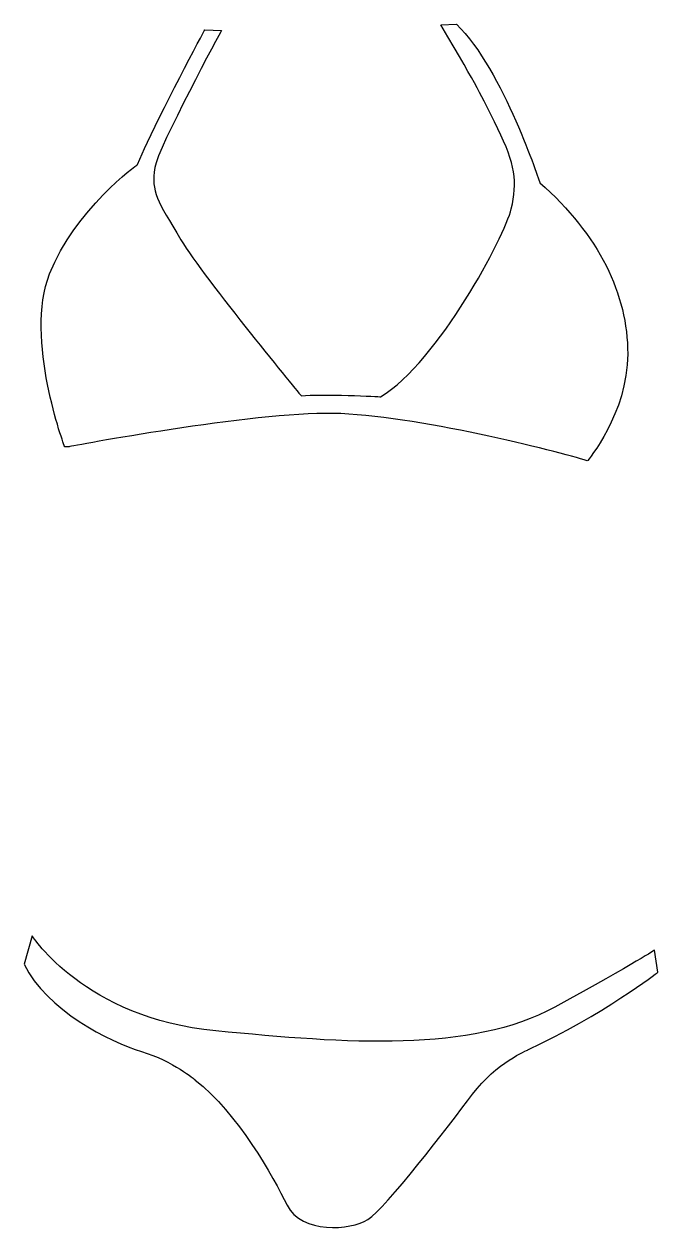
# Model space of a CAD drawing. Header units: centimetres. Extents: x -5.1 to 5.1, y -9.8 to 9.7.
import ezdxf

# ---------------------------------------------------------------- set-up
doc = ezdxf.new("R2010")
doc.units = ezdxf.units.CM
doc.header["$MEASUREMENT"] = 0
doc.layers.add('Camada 1', color=7, linetype='Continuous')

msp = doc.modelspace()

# ---------------------------------------------------------------- linework, layer by layer
at = {"layer": 'Camada 1'}
for points, knots in [([(-4.39416, 2.89609), (-4.39416, 2.89609), (-1.4221, 3.45976), (-0.12831, 3.43407), (-0.12831, 3.43407), (1.1654, 3.40838), (3.52275, 2.81905), (3.98384, 2.6654), (3.98384, 2.6654), (3.98384, 2.6654), (4.63723, 3.43407), (4.63723, 4.3949), (4.63723, 4.3949), (4.63723, 5.35571), (4.17598, 6.31641), (3.21517, 7.16197), (3.21517, 7.16197), (3.21517, 7.16197), (2.62597, 8.98106), (1.87016, 9.72404), (1.87016, 9.72404), (1.87016, 9.72404), (1.61394, 9.71121), (1.61394, 9.71121), (1.61394, 9.71121), (2.2673, 8.60943), (2.22071, 8.66431), (2.53622, 8.03309), (2.53622, 8.03309), (2.81811, 7.46942), (2.85679, 7.17576), (2.75405, 6.73915), (2.75405, 6.73915), (2.65163, 6.30375), (1.57538, 4.26683), (0.64037, 3.70319), (0.64037, 3.70319), (0.64037, 3.70319), (-0.3333, 3.75441), (-0.64072, 3.71586), (-0.64072, 3.71586), (-0.64072, 3.71586), (-2.20359, 5.59914), (-2.588, 6.23954), (-2.588, 6.23954), (-2.97233, 6.8801), (-3.07483, 7.00821), (-3.0107, 7.40537), (-3.0107, 7.40537), (-2.95773, 7.73374), (-1.93461, 9.62163), (-1.93461, 9.62163), (-1.93461, 9.62163), (-1.93461, 9.62163), (-2.20361, 9.63433), (-2.20361, 9.63433), (-2.20361, 9.63433), (-2.20361, 9.63433), (-2.9595, 8.21241), (-3.17728, 7.71282), (-3.17728, 7.71282), (-3.17728, 7.71282), (-3.29246, 7.45653), (-3.29246, 7.45653), (-3.29246, 7.45653), (-3.29246, 7.45653), (-4.30449, 6.72639), (-4.71444, 5.68866), (-4.71444, 5.68866), (-5.12439, 4.6511), (-4.47105, 2.89606), (-4.47105, 2.89606), (-4.47105, 2.89606), (-4.47105, 2.89606), (-4.39416, 2.89606), (-4.39416, 2.89606), (-4.39416, 2.89606), (-4.39416, 2.89606), (-4.39416, 2.89609), (-4.39416, 2.89609)], [0, 0, 0, 0, 0.04761905, 0.04761905, 0.04761905, 0.04761905, 0.0952381, 0.0952381, 0.0952381, 0.0952381, 0.14285714, 0.14285714, 0.14285714, 0.14285714, 0.19047619, 0.19047619, 0.19047619, 0.19047619, 0.23809524, 0.23809524, 0.23809524, 0.23809524, 0.28571429, 0.28571429, 0.28571429, 0.28571429, 0.33333333, 0.33333333, 0.33333333, 0.33333333, 0.38095238, 0.38095238, 0.38095238, 0.38095238, 0.42857143, 0.42857143, 0.42857143, 0.42857143, 0.47619048, 0.47619048, 0.47619048, 0.47619048, 0.52380952, 0.52380952, 0.52380952, 0.52380952, 0.57142857, 0.57142857, 0.57142857, 0.57142857, 0.61904762, 0.61904762, 0.61904762, 0.61904762, 0.66666667, 0.66666667, 0.66666667, 0.66666667, 0.71428571, 0.71428571, 0.71428571, 0.71428571, 0.76190476, 0.76190476, 0.76190476, 0.76190476, 0.80952381, 0.80952381, 0.80952381, 0.80952381, 0.85714286, 0.85714286, 0.85714286, 0.85714286, 0.9047619, 0.9047619, 0.9047619, 0.9047619, 1, 1, 1, 1]), ([(-4.99611, -5.0081), (-4.99611, -5.0081), (-4.15061, -6.34041), (-2.02402, -6.54544), (-2.02402, -6.54544), (0.10249, -6.75044), (2.10089, -6.90411), (3.45889, -6.16111), (3.45889, -6.16111), (4.81673, -5.41797), (5.07295, -5.23867), (5.07295, -5.23867), (5.07295, -5.23867), (5.07295, -5.23867), (5.12417, -5.5975), (5.12417, -5.5975), (5.12417, -5.5975), (5.12417, -5.5975), (4.22755, -6.28928), (3.02319, -6.8529), (3.02319, -6.8529), (3.02319, -6.8529), (2.51093, -7.05777), (2.12641, -7.57021), (2.12641, -7.57021), (1.74224, -8.08263), (0.7175, -9.41496), (0.43562, -9.59427), (0.43562, -9.59427), (0.15371, -9.7736), (-0.64049, -9.82499), (-0.8711, -9.36374), (-0.8711, -9.36374), (-1.10163, -8.90249), (-1.66538, -7.87763), (-2.35713, -7.33965), (-2.35713, -7.33965), (-2.35713, -7.33965), (-2.71577, -7.03223), (-3.2283, -6.87856), (-3.2283, -6.87856), (-3.74061, -6.72474), (-4.7655, -6.2123), (-5.12415, -5.46929), (-5.12415, -5.46929), (-5.12415, -5.46929), (-4.99611, -5.0081), (-4.99611, -5.0081)], [0, 0, 0, 0, 0.07692308, 0.07692308, 0.07692308, 0.07692308, 0.15384615, 0.15384615, 0.15384615, 0.15384615, 0.23076923, 0.23076923, 0.23076923, 0.23076923, 0.30769231, 0.30769231, 0.30769231, 0.30769231, 0.38461538, 0.38461538, 0.38461538, 0.38461538, 0.46153846, 0.46153846, 0.46153846, 0.46153846, 0.53846154, 0.53846154, 0.53846154, 0.53846154, 0.61538462, 0.61538462, 0.61538462, 0.61538462, 0.69230769, 0.69230769, 0.69230769, 0.69230769, 0.76923077, 0.76923077, 0.76923077, 0.76923077, 0.84615385, 0.84615385, 0.84615385, 0.84615385, 1, 1, 1, 1])]:
    msp.add_open_spline(points, degree=3, knots=knots, dxfattribs=at)

doc.saveas('drawing.dxf')
